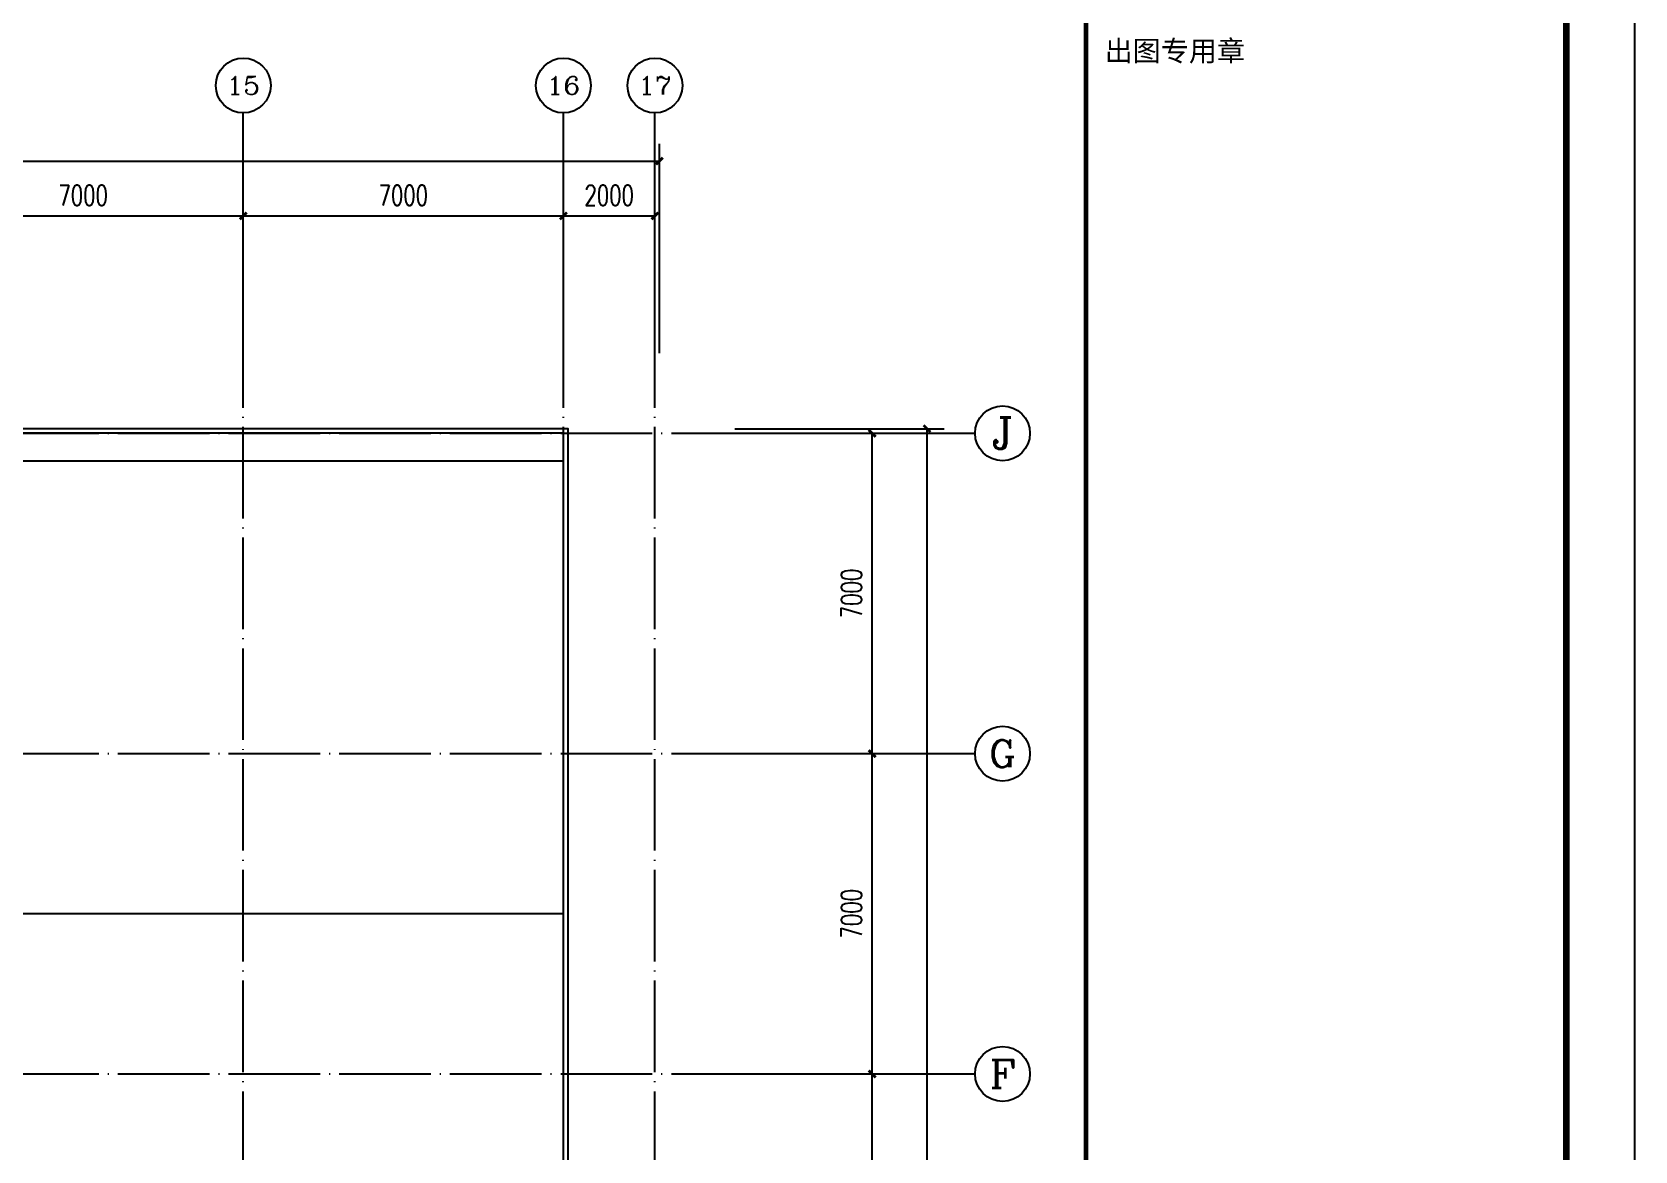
# Model space of a CAD drawing. Extents: x -4747 to 1060961, y -766984 to 396631.
# Drawn here: x 565228 to 600271, y -168190 to -143740 of the extents above; entities that cross this region are included whole.
import ezdxf
from ezdxf.enums import TextEntityAlignment as Align

# ---------------------------------------------------------------- set-up
doc = ezdxf.new("R2010")
doc.units = 0
doc.header["$LTSCALE"] = 1000
doc.header["$MEASUREMENT"] = 0
doc.linetypes.add('DOTE', pattern=[2.42, 2, -0.2, 0.02, -0.2])
doc.layers.get('0').update_dxf_attribs({"linetype": 'CONTINUOUS'})
doc.layers.get('DEFPOINTS').update_dxf_attribs({"linetype": 'CONTINUOUS'})
for name, color, linetype in [('AXIS', 3, 'CONTINUOUS'), ('AXIS_TEXT', 7, 'CONTINUOUS'), ('BZ_标准图框', 7, 'CONTINUOUS'), ('DOTE', 1, 'DOTE'), ('PUB_TITLE', 4, 'CONTINUOUS'), ('屋面', 4, 'CONTINUOUS')]:
    doc.layers.add(name, color=color, linetype=linetype)
doc.styles.add('_TCH_AXIS', font='COMPLEX', dxfattribs={"bigfont": 'GBCBIG'})
doc.styles.add('COMPLEX', font='complex_.ttf')
doc.styles.add('DIM_FONT', font='SIMPLEX', dxfattribs={"width": 0.7, "bigfont": 'GBCBIG'})
doc.styles.add('HT', font='simhei.ttf')
doc.dimstyles.new('DIMN150', dxfattribs={"dimscale": 1.5, "dimtxt": 300, "dimasz": 100, "dimexe": 250, "dimexo": 300, "dimgap": 150, "dimtad": 1, "dimdec": 0, "dimzin": 0, "dimtxsty": 'DIM_FONT', "dimblk": 'ARCHTICK', "dimcen": 0.09, "dimclrt": 7, "dimazin": 3, "dimtfac": 1, "dimtdec": 0, "dimtix": 1, "dimtmove": 0, "dimatfit": 3, "dimtolj": 1, "dimtzin": 0})

# ---------------------------------------------------------------- blocks, each defined once
blk = doc.blocks.new('_ARCHTICK')
at = {"color": 0, "linetype": 'BYBLOCK', "const_width": 0.4}
blk.add_lwpolyline([(-0.5, -0.5), (0.5, 0.5)], dxfattribs=at)
blk = doc.blocks.new('*D800')
at = {"layer": 'AXIS', "color": 0}
for p, q in [((580295, -166508), (583970, -166508)), ((583595, -173508), (583595, -166508)), ((580295, -173508), (583970, -173508))]:
    blk.add_line(p, q, dxfattribs=at)
at = {"layer": 'DEFPOINTS', "color": 0}
for p in [(579845, -166508), (583595, -166508), (579845, -173508)]:
    blk.add_point(p, dxfattribs=at)
at = {"layer": 'AXIS', "color": 0, "xscale": 150, "yscale": 150, "zscale": 150}
for p, rotation in [((583595, -166508), 90), ((583595, -173508), 270)]:
    blk.add_blockref('_ARCHTICK', p, dxfattribs=dict(at, rotation=rotation))
at = {"layer": 'AXIS', "color": 7, "insert": (583145, -170008), "char_height": 450, "attachment_point": 5, "rotation": 90, "style": 'DIM_FONT'}
blk.add_mtext('\\A1;7000', dxfattribs=at)
blk = doc.blocks.new('*D801')
at = {"layer": 'AXIS', "color": 0}
for p, q in [((580295, -159508), (583970, -159508)), ((583595, -166508), (583595, -159508)), ((580295, -166508), (583970, -166508))]:
    blk.add_line(p, q, dxfattribs=at)
at = {"layer": 'DEFPOINTS', "color": 0}
for p in [(579845, -159508), (583595, -159508), (579845, -166508)]:
    blk.add_point(p, dxfattribs=at)
at = {"layer": 'AXIS', "color": 0, "xscale": 150, "yscale": 150, "zscale": 150}
for p, rotation in [((583595, -159508), 90), ((583595, -166508), 270)]:
    blk.add_blockref('_ARCHTICK', p, dxfattribs=dict(at, rotation=rotation))
at = {"layer": 'AXIS', "color": 7, "insert": (583145, -163008), "char_height": 450, "attachment_point": 5, "rotation": 90, "style": 'DIM_FONT'}
blk.add_mtext('\\A1;7000', dxfattribs=at)
blk = doc.blocks.new('*D802')
at = {"layer": 'AXIS', "color": 0}
for p, q in [((580295, -152508), (583970, -152508)), ((583595, -159508), (583595, -152508)), ((580295, -159508), (583970, -159508))]:
    blk.add_line(p, q, dxfattribs=at)
at = {"layer": 'DEFPOINTS', "color": 0}
for p in [(579845, -152508), (583595, -152508), (579845, -159508)]:
    blk.add_point(p, dxfattribs=at)
at = {"layer": 'AXIS', "color": 0, "xscale": 150, "yscale": 150, "zscale": 150}
for p, rotation in [((583595, -152508), 90), ((583595, -159508), 270)]:
    blk.add_blockref('_ARCHTICK', p, dxfattribs=dict(at, rotation=rotation))
at = {"layer": 'AXIS', "color": 7, "insert": (583145, -156008), "char_height": 450, "attachment_point": 5, "rotation": 90, "style": 'DIM_FONT'}
blk.add_mtext('\\A1;7000', dxfattribs=at)
blk = doc.blocks.new('*D803')
at = {"layer": 'AXIS', "color": 0}
for p, q in [((580595, -152408), (585170, -152408)), ((584795, -194608), (584795, -152408)), ((580595, -194608), (585170, -194608))]:
    blk.add_line(p, q, dxfattribs=at)
at = {"layer": 'DEFPOINTS', "color": 0}
for p in [(580145, -152408), (584795, -152408), (580145, -194608)]:
    blk.add_point(p, dxfattribs=at)
at = {"layer": 'AXIS', "color": 0, "xscale": 150, "yscale": 150, "zscale": 150}
for p, rotation in [((584795, -152408), 90), ((584795, -194608), 270)]:
    blk.add_blockref('_ARCHTICK', p, dxfattribs=dict(at, rotation=rotation))
at = {"layer": 'AXIS', "color": 7, "insert": (584345, -173508), "char_height": 450, "attachment_point": 5, "rotation": 90, "style": 'DIM_FONT'}
blk.add_mtext('\\A1;42200', dxfattribs=at)
blk = doc.blocks.new('*D827')
at = {"layer": 'AXIS', "color": 0}
for p, q in [((562845, -151058), (562845, -147383)), ((569845, -151058), (569845, -147383)), ((562845, -147758), (569845, -147758))]:
    blk.add_line(p, q, dxfattribs=at)
at = {"layer": 'DEFPOINTS', "color": 0}
for p in [(569845, -147758), (562845, -151508), (569845, -151508)]:
    blk.add_point(p, dxfattribs=at)
at = {"layer": 'AXIS', "color": 0, "xscale": 150, "yscale": 150, "zscale": 150, "rotation": 180}
blk.add_blockref('_ARCHTICK', (562845, -147758), dxfattribs=at)
at = {"layer": 'AXIS', "color": 0, "xscale": 150, "yscale": 150, "zscale": 150}
blk.add_blockref('_ARCHTICK', (569845, -147758), dxfattribs=at)
at = {"layer": 'AXIS', "color": 7, "insert": (566345, -147308), "char_height": 450, "attachment_point": 5, "style": 'DIM_FONT'}
blk.add_mtext('\\A1;7000', dxfattribs=at)
blk = doc.blocks.new('*D828')
at = {"layer": 'AXIS', "color": 0}
for p, q in [((569845, -151058), (569845, -147383)), ((576845, -151058), (576845, -147383)), ((569845, -147758), (576845, -147758))]:
    blk.add_line(p, q, dxfattribs=at)
at = {"layer": 'DEFPOINTS', "color": 0}
for p in [(576845, -147758), (569845, -151508), (576845, -151508)]:
    blk.add_point(p, dxfattribs=at)
at = {"layer": 'AXIS', "color": 0, "xscale": 150, "yscale": 150, "zscale": 150, "rotation": 180}
blk.add_blockref('_ARCHTICK', (569845, -147758), dxfattribs=at)
at = {"layer": 'AXIS', "color": 0, "xscale": 150, "yscale": 150, "zscale": 150}
blk.add_blockref('_ARCHTICK', (576845, -147758), dxfattribs=at)
at = {"layer": 'AXIS', "color": 7, "insert": (573345, -147308), "char_height": 450, "attachment_point": 5, "style": 'DIM_FONT'}
blk.add_mtext('\\A1;7000', dxfattribs=at)
blk = doc.blocks.new('*D829')
at = {"layer": 'AXIS', "color": 0}
for p, q in [((576845, -151058), (576845, -147383)), ((578845, -151058), (578845, -147383)), ((576845, -147758), (578845, -147758))]:
    blk.add_line(p, q, dxfattribs=at)
at = {"layer": 'DEFPOINTS', "color": 0}
for p in [(578845, -147758), (576845, -151508), (578845, -151508)]:
    blk.add_point(p, dxfattribs=at)
at = {"layer": 'AXIS', "color": 0, "xscale": 150, "yscale": 150, "zscale": 150, "rotation": 180}
blk.add_blockref('_ARCHTICK', (576845, -147758), dxfattribs=at)
at = {"layer": 'AXIS', "color": 0, "xscale": 150, "yscale": 150, "zscale": 150}
blk.add_blockref('_ARCHTICK', (578845, -147758), dxfattribs=at)
at = {"layer": 'AXIS', "color": 7, "insert": (577845, -147308), "char_height": 450, "attachment_point": 5, "style": 'DIM_FONT'}
blk.add_mtext('\\A1;2000', dxfattribs=at)
blk = doc.blocks.new('*D830')
at = {"layer": 'AXIS', "color": 0}
for p, q in [((478445, -150758), (478445, -146183)), ((578945, -150758), (578945, -146183)), ((478445, -146558), (578945, -146558))]:
    blk.add_line(p, q, dxfattribs=at)
at = {"layer": 'DEFPOINTS', "color": 0}
for p in [(578945, -146558), (478445, -151208), (578945, -151208)]:
    blk.add_point(p, dxfattribs=at)
at = {"layer": 'AXIS', "color": 0, "xscale": 150, "yscale": 150, "zscale": 150, "rotation": 180}
blk.add_blockref('_ARCHTICK', (478445, -146558), dxfattribs=at)
at = {"layer": 'AXIS', "color": 0, "xscale": 150, "yscale": 150, "zscale": 150}
blk.add_blockref('_ARCHTICK', (578945, -146558), dxfattribs=at)
at = {"layer": 'AXIS', "color": 7, "insert": (528695, -146108), "char_height": 450, "attachment_point": 5, "style": 'DIM_FONT'}
blk.add_mtext('\\A1;100500', dxfattribs=at)
blk = doc.blocks.new('_AXISO')
blk.add_circle((0, 0), 0.5)
at = {"layer": 'AXIS_TEXT', "style": 'COMPLEX', "width": 1.041667}
blk.add_attdef('A', text='', height=0.56, dxfattribs=at).set_placement((-0.25, -0.28), (0.25, -0.28), align=Align.FIT)

msp = doc.modelspace()

# ---------------------------------------------------------------- linework, layer by layer
at = {"layer": 'AXIS'}
for p, q in [((569844.9, -151507.9), (569844.9, -145507.9)), ((576844.9, -151507.9), (576844.9, -145507.9)), ((578844.9, -151507.9), (578844.9, -145507.9)), ((579844.9, -152507.9), (585844.9, -152507.9)), ((579844.9, -159507.9), (585844.9, -159507.9)), ((579844.9, -166507.9), (585844.9, -166507.9))]:
    msp.add_line(p, q, dxfattribs=at)
at = {"layer": 'BZ_标准图框', "const_width": 105}
msp.add_lwpolyline([(588270.8, -205164.3), (588270.8, -82014.3)], dxfattribs=at)
at = {"layer": 'DOTE'}
for p, q in [((569844.9, -195507.9), (569844.9, -151507.9)), ((576844.9, -195507.9), (576844.9, -151507.9)), ((578844.9, -195507.9), (578844.9, -151507.9)), ((475144.9, -152507.9), (579844.9, -152507.9)), ((475144.9, -159507.9), (579844.9, -159507.9)), ((475144.9, -166507.9), (579844.9, -166507.9))]:
    msp.add_line(p, q, dxfattribs=at)
at = {"layer": 'PUB_TITLE'}
msp.add_lwpolyline([(421920.8, -206664.3), (600270.8, -206664.3), (600270.8, -80514.3), (421920.8, -80514.3)], close=True, dxfattribs=at)
at = {"layer": 'PUB_TITLE', "const_width": 150}
msp.add_lwpolyline([(425670.8, -205164.3), (598770.8, -205164.3), (598770.8, -82014.3), (425670.8, -82014.3)], close=True, dxfattribs=at)
at = {"layer": '屋面'}
for points in [[(527744.9, -194607.9), (576944.9, -194607.9), (576944.9, -152407.9), (527744.9, -152407.9)], [(563094.9, -194507.9), (576844.9, -194507.9), (576844.9, -152507.9), (527744.9, -152507.9)], [(527844.9, -153107.9), (576844.9, -153107.9)], [(576844.9, -163007.9), (527844.9, -163007.9)]]:
    msp.add_lwpolyline(points, dxfattribs=at)

# ---------------------------------------------------------------- block references
at = {"layer": 'AXIS'}
ref = msp.add_blockref('_AXISO', (569844.9, -144907.9), dxfattribs=dict(at, xscale=1200, yscale=1200, zscale=1200))
ref.add_attrib('A', '15', dxfattribs={"layer": 'AXIS_TEXT', "height": 394.42, "style": '_TCH_AXIS', "width": 1.361643}).set_placement((569474.1, -145105.2), (570215.7, -145105.2), align=Align.FIT)
ref = msp.add_blockref('_AXISO', (576844.9, -144907.9), dxfattribs=dict(at, xscale=1200, yscale=1200, zscale=1200))
ref.add_attrib('A', '16', dxfattribs={"layer": 'AXIS_TEXT', "height": 394.42, "style": '_TCH_AXIS', "width": 1.361643}).set_placement((576474.1, -145105.2), (577215.7, -145105.2), align=Align.FIT)
ref = msp.add_blockref('_AXISO', (578844.9, -144907.9), dxfattribs=dict(at, xscale=1200, yscale=1200, zscale=1200))
ref.add_attrib('A', '17', dxfattribs={"layer": 'AXIS_TEXT', "height": 394.42, "style": '_TCH_AXIS', "width": 1.361643}).set_placement((578474.1, -145105.2), (579215.7, -145105.2), align=Align.FIT)
ref = msp.add_blockref('_AXISO', (586444.9, -152507.9), dxfattribs=dict(at, xscale=1200, yscale=1200, zscale=1200))
ref.add_attrib('A', 'J', dxfattribs={"layer": 'AXIS_TEXT', "height": 685.8, "style": '_TCH_AXIS', "width": 1.350514}).set_placement((586202.4, -152850.8), (586687.5, -152850.8), align=Align.FIT)
ref = msp.add_blockref('_AXISO', (586444.9, -159507.9), dxfattribs=dict(at, xscale=1200, yscale=1200, zscale=1200))
ref.add_attrib('A', 'G', dxfattribs={"layer": 'AXIS_TEXT', "height": 586.9, "style": '_TCH_AXIS', "width": 1.194718}).set_placement((586144.4, -159801.4), (586745.4, -159801.4), align=Align.FIT)
ref = msp.add_blockref('_AXISO', (586444.9, -166507.9), dxfattribs=dict(at, xscale=1200, yscale=1200, zscale=1200))
ref.add_attrib('A', 'F', dxfattribs={"layer": 'AXIS_TEXT', "height": 612, "style": '_TCH_AXIS', "width": 1.233989}).set_placement((586157.2, -166813.9), (586732.6, -166813.9), align=Align.FIT)

# ---------------------------------------------------------------- texts
at = {"layer": 'BZ_标准图框', "style": 'HT'}
msp.add_text('出图专用章', height=450, dxfattribs=at).set_placement((588677.9, -144377.6))

# ---------------------------------------------------------------- dimensions: what is measured, and where the dimension line sits
at = {"layer": 'AXIS'}
for p1, p2, distance, picture, middle in [((478444.9, -151207.9), (578944.9, -151207.9), 4650, '*D830', (528694.9, -146107.9)), ((562844.9, -151507.9), (569844.9, -151507.9), 3750, '*D827', (566344.9, -147307.9)), ((569844.9, -151507.9), (576844.9, -151507.9), 3750, '*D828', (573344.9, -147307.9)), ((576844.9, -151507.9), (578844.9, -151507.9), 3750, '*D829', (577844.9, -147307.9)), ((579844.9, -159507.9), (579844.9, -152507.9), -3750, '*D802', (583144.9, -156007.9)), ((580144.9, -194607.9), (580144.9, -152407.9), -4650, '*D803', (584344.9, -173507.9)), ((579844.9, -166507.9), (579844.9, -159507.9), -3750, '*D801', (583144.9, -163007.9)), ((579844.9, -173507.9), (579844.9, -166507.9), -3750, '*D800', (583144.9, -170007.9))]:
    dim = msp.add_aligned_dim(p1=p1, p2=p2, distance=distance, dimstyle='DIMN150', dxfattribs=at)
    dim.commit()
    dim.dimension.update_dxf_attribs({"geometry": picture, "text_midpoint": middle})

doc.saveas('drawing.dxf')
